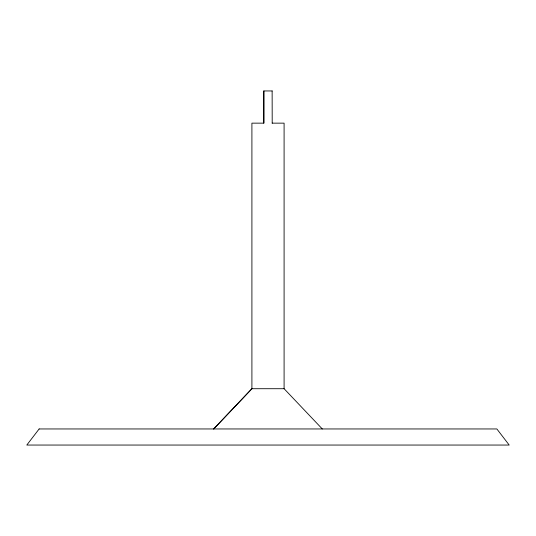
<?xml version="1.0" encoding="UTF-8"?>
<svg xmlns="http://www.w3.org/2000/svg" width="536" height="536" viewBox="0 0 536 536"><rect width="100%" height="100%" fill="white"/><g stroke="black" fill="none" stroke-linecap="round" stroke-linejoin="round"><path stroke-width="0.8" d="M213.71 428.954L251.907 388.714L251.907 123.146L263.866 123.146L263.866 90.953M213.676 428.954L251.907 388.714L284.093 388.714L322.29 428.954M272.201 90.953L263.799 90.953L263.799 123.146M272.134 123.146L284.093 123.146L284.093 388.714M272.134 90.953L272.201 123.146M39.141 428.954L26.8 445.048L509.2 445.048L496.859 428.954L39.141 428.954"/></g></svg>
